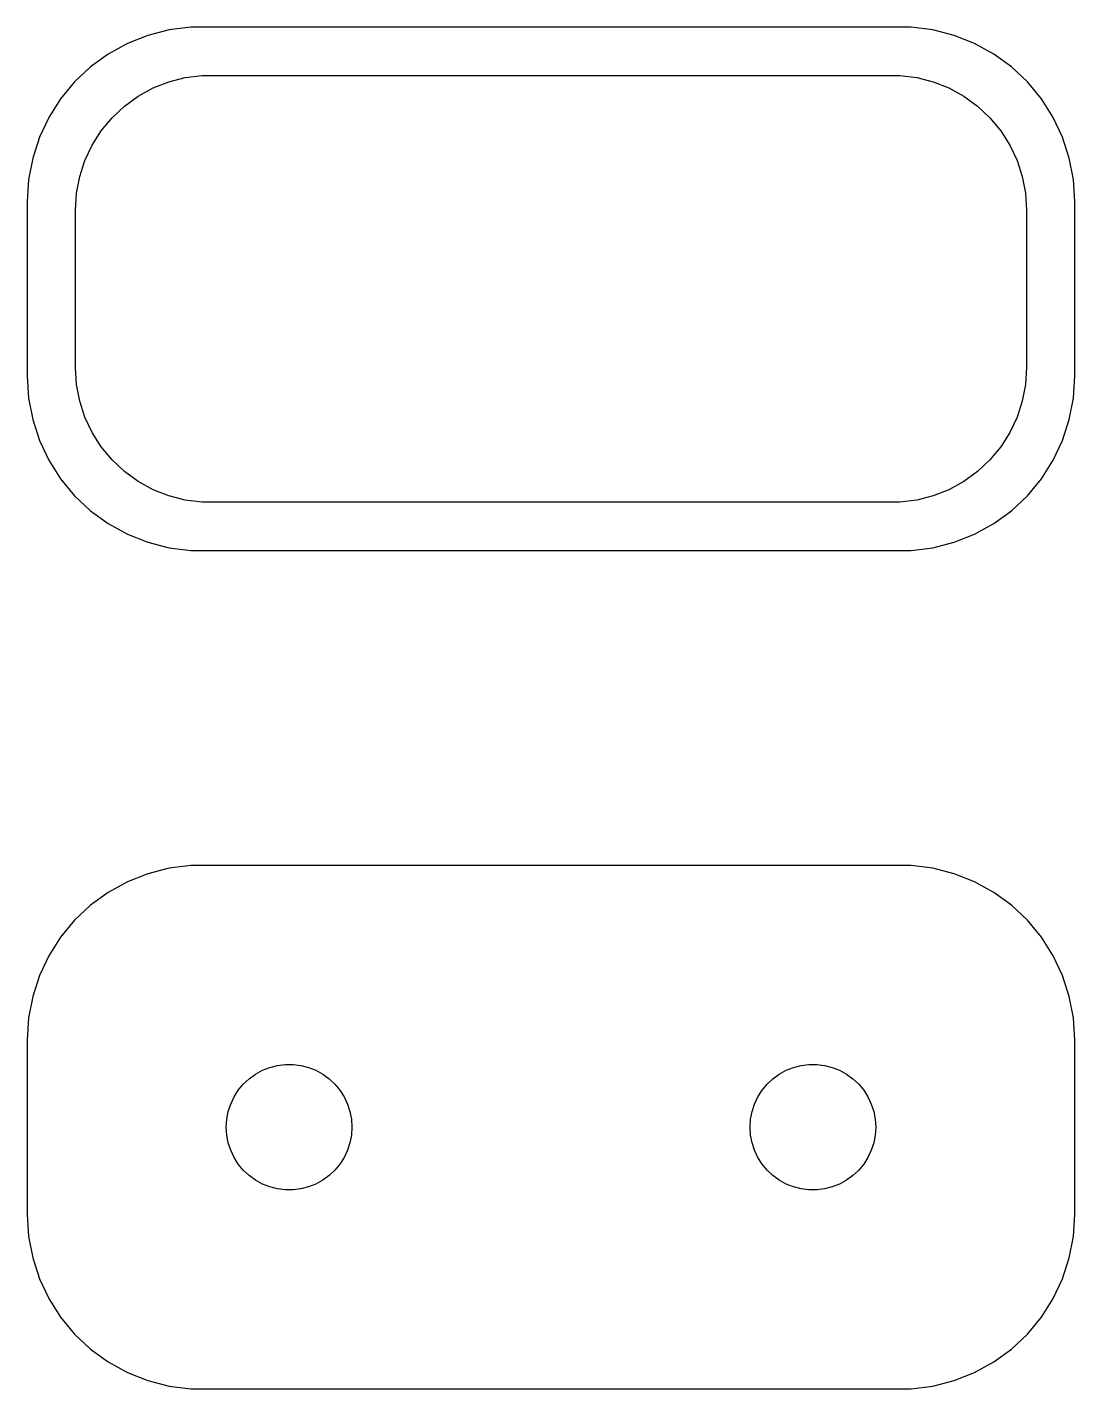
# Model space of a CAD drawing. Header units: metres. Extents: x -15 to 15, y 16.5 to 55.5.
import ezdxf

# ---------------------------------------------------------------- set-up
doc = ezdxf.new("R2010")
doc.units = ezdxf.units.M

msp = doc.modelspace()

# ---------------------------------------------------------------- linework, layer by layer
for p, q in [((-10.9369, 55.4114), (-11.5451, 55.2553)), ((-10.3139, 55.4901), (-10.9369, 55.4114)), ((10.3139, 55.4901), (-10.3139, 55.4901)), ((10.9369, 55.4114), (10.3139, 55.4901)), ((11.5451, 55.2553), (10.9369, 55.4114)), ((-12.1289, 55.0241), (-12.6791, 54.7216)), ((-11.5451, 55.2553), (-12.1289, 55.0241)), ((12.1289, 55.0241), (11.5451, 55.2553)), ((12.6791, 54.7216), (12.1289, 55.0241)), ((-12.6791, 54.7216), (-13.1871, 54.3526)), ((13.1871, 54.3526), (12.6791, 54.7216)), ((-13.1871, 54.3526), (-13.6448, 53.9227)), ((13.6448, 53.9227), (13.1871, 54.3526)), ((-13.6448, 53.9227), (-14.0451, 53.4389)), ((-11.3975, 53.7512), (-10.9457, 53.9301)), ((-10.9457, 53.9301), (-10.4751, 54.0509)), ((-10.4751, 54.0509), (-9.99297, 54.1118)), ((-9.99297, 54.1118), (9.99297, 54.1118)), ((9.99297, 54.1118), (10.4751, 54.0509)), ((10.4751, 54.0509), (10.9457, 53.9301)), ((10.9457, 53.9301), (11.3975, 53.7512)), ((14.0451, 53.4389), (13.6448, 53.9227)), ((-14.0451, 53.4389), (-14.3815, 52.9088)), ((-12.2165, 53.2315), (-11.8234, 53.5171)), ((-11.8234, 53.5171), (-11.3975, 53.7512)), ((11.3975, 53.7512), (11.8234, 53.5171)), ((11.8234, 53.5171), (12.2165, 53.2315)), ((14.3815, 52.9088), (14.0451, 53.4389)), ((-12.5707, 52.8988), (-12.2165, 53.2315)), ((12.2165, 53.2315), (12.5707, 52.8988)), ((-14.3815, 52.9088), (-14.6489, 52.3406)), ((-12.8805, 52.5244), (-12.5707, 52.8988)), ((12.5707, 52.8988), (12.8805, 52.5244)), ((14.6489, 52.3406), (14.3815, 52.9088)), ((-14.6489, 52.3406), (-14.8429, 51.7434)), ((-13.1408, 52.1141), (-12.8805, 52.5244)), ((12.8805, 52.5244), (13.1408, 52.1141)), ((14.8429, 51.7434), (14.6489, 52.3406)), ((-13.3477, 51.6744), (-13.1408, 52.1141)), ((13.1408, 52.1141), (13.3477, 51.6744)), ((-14.8429, 51.7434), (-14.9606, 51.1267)), ((-13.4979, 51.2123), (-13.3477, 51.6744)), ((13.3477, 51.6744), (13.4979, 51.2123)), ((14.9606, 51.1267), (14.8429, 51.7434)), ((-14.9606, 51.1267), (-15, 50.5)), ((-13.589, 50.735), (-13.4979, 51.2123)), ((13.4979, 51.2123), (13.589, 50.735)), ((15, 50.5), (14.9606, 51.1267)), ((-13.6195, 50.25), (-13.589, 50.735)), ((13.589, 50.735), (13.6195, 50.25)), ((-15, 50.5), (-15, 45.5)), ((15, 45.5), (15, 50.5)), ((-13.6195, 45.75), (-13.6195, 50.25)), ((13.6195, 50.25), (13.6195, 45.75)), ((-13.589, 45.265), (-13.6195, 45.75)), ((13.6195, 45.75), (13.589, 45.265)), ((-15, 45.5), (-14.9606, 44.8733)), ((-13.4979, 44.7877), (-13.589, 45.265)), ((13.589, 45.265), (13.4979, 44.7877)), ((14.9606, 44.8733), (15, 45.5)), ((-14.9606, 44.8733), (-14.8429, 44.2566)), ((14.8429, 44.2566), (14.9606, 44.8733)), ((-13.3477, 44.3256), (-13.4979, 44.7877)), ((13.4979, 44.7877), (13.3477, 44.3256)), ((-14.8429, 44.2566), (-14.6489, 43.6594)), ((-13.1408, 43.8859), (-13.3477, 44.3256)), ((13.3477, 44.3256), (13.1408, 43.8859)), ((14.6489, 43.6594), (14.8429, 44.2566)), ((-14.6489, 43.6594), (-14.3815, 43.0912)), ((-12.8805, 43.4756), (-13.1408, 43.8859)), ((13.1408, 43.8859), (12.8805, 43.4756)), ((14.3815, 43.0912), (14.6489, 43.6594)), ((-12.5707, 43.1012), (-12.8805, 43.4756)), ((12.8805, 43.4756), (12.5707, 43.1012)), ((-14.3815, 43.0912), (-14.0451, 42.5611)), ((-12.2165, 42.7685), (-12.5707, 43.1012)), ((12.5707, 43.1012), (12.2165, 42.7685)), ((14.0451, 42.5611), (14.3815, 43.0912)), ((-14.0451, 42.5611), (-13.6448, 42.0773)), ((-11.8234, 42.4829), (-12.2165, 42.7685)), ((12.2165, 42.7685), (11.8234, 42.4829)), ((13.6448, 42.0773), (14.0451, 42.5611)), ((-11.3975, 42.2488), (-11.8234, 42.4829)), ((-10.9457, 42.0699), (-11.3975, 42.2488)), ((11.3975, 42.2488), (10.9457, 42.0699)), ((11.8234, 42.4829), (11.3975, 42.2488)), ((-13.6448, 42.0773), (-13.1871, 41.6474)), ((-10.4751, 41.9491), (-10.9457, 42.0699)), ((-9.99297, 41.8882), (-10.4751, 41.9491)), ((9.99297, 41.8882), (-9.99297, 41.8882)), ((10.4751, 41.9491), (9.99297, 41.8882)), ((10.9457, 42.0699), (10.4751, 41.9491)), ((13.1871, 41.6474), (13.6448, 42.0773)), ((-13.1871, 41.6474), (-12.6791, 41.2784)), ((12.6791, 41.2784), (13.1871, 41.6474)), ((-12.6791, 41.2784), (-12.1289, 40.9759)), ((-12.1289, 40.9759), (-11.5451, 40.7447)), ((11.5451, 40.7447), (12.1289, 40.9759)), ((12.1289, 40.9759), (12.6791, 41.2784)), ((-11.5451, 40.7447), (-10.9369, 40.5886)), ((-10.9369, 40.5886), (-10.3139, 40.5099)), ((10.3139, 40.5099), (10.9369, 40.5886)), ((10.9369, 40.5886), (11.5451, 40.7447)), ((-10.3139, 40.5099), (10.3139, 40.5099)), ((-11.5451, 31.2553), (-12.1289, 31.0241)), ((-10.9369, 31.4114), (-11.5451, 31.2553)), ((-10.3139, 31.4901), (-10.9369, 31.4114)), ((10.3139, 31.4901), (-10.3139, 31.4901)), ((10.9369, 31.4114), (10.3139, 31.4901)), ((11.5451, 31.2553), (10.9369, 31.4114)), ((12.1289, 31.0241), (11.5451, 31.2553)), ((-12.1289, 31.0241), (-12.6791, 30.7216)), ((12.6791, 30.7216), (12.1289, 31.0241)), ((-12.6791, 30.7216), (-13.1871, 30.3526)), ((13.1871, 30.3526), (12.6791, 30.7216)), ((-13.1871, 30.3526), (-13.6448, 29.9227)), ((13.6448, 29.9227), (13.1871, 30.3526)), ((-13.6448, 29.9227), (-14.0451, 29.4389)), ((14.0451, 29.4389), (13.6448, 29.9227)), ((-14.0451, 29.4389), (-14.3815, 28.9088)), ((14.3815, 28.9088), (14.0451, 29.4389)), ((-14.3815, 28.9088), (-14.6489, 28.3406)), ((14.6489, 28.3406), (14.3815, 28.9088)), ((-14.6489, 28.3406), (-14.8429, 27.7434)), ((14.8429, 27.7434), (14.6489, 28.3406)), ((-14.8429, 27.7434), (-14.9606, 27.1267)), ((14.9606, 27.1267), (14.8429, 27.7434)), ((-14.9606, 27.1267), (-15, 26.5)), ((15, 26.5), (14.9606, 27.1267)), ((-15, 26.5), (-15, 21.5)), ((15, 21.5), (15, 26.5)), ((-8.05623, 25.7119), (-7.83728, 25.7681)), ((-7.83728, 25.7681), (-7.61302, 25.7964)), ((-7.61302, 25.7964), (-7.38696, 25.7964)), ((-7.38696, 25.7964), (-7.1627, 25.7681)), ((-7.1627, 25.7681), (-6.94376, 25.7119)), ((6.94376, 25.7119), (7.1627, 25.7681)), ((7.1627, 25.7681), (7.38696, 25.7964)), ((7.38696, 25.7964), (7.61302, 25.7964)), ((7.61302, 25.7964), (7.83728, 25.7681)), ((7.83728, 25.7681), (8.05623, 25.7119)), ((-8.81213, 25.2322), (-8.64735, 25.3869)), ((-8.64735, 25.3869), (-8.46448, 25.5198)), ((-8.46448, 25.5198), (-8.26639, 25.6287)), ((-8.26639, 25.6287), (-8.05623, 25.7119)), ((-6.94376, 25.7119), (-6.7336, 25.6287)), ((-6.7336, 25.6287), (-6.53551, 25.5198)), ((-6.53551, 25.5198), (-6.35263, 25.3869)), ((-6.35263, 25.3869), (-6.18785, 25.2322)), ((6.18785, 25.2322), (6.35263, 25.3869)), ((6.35263, 25.3869), (6.53551, 25.5198)), ((6.53551, 25.5198), (6.7336, 25.6287)), ((6.7336, 25.6287), (6.94376, 25.7119)), ((8.05623, 25.7119), (8.26639, 25.6287)), ((8.26639, 25.6287), (8.46448, 25.5198)), ((8.46448, 25.5198), (8.64735, 25.3869)), ((8.64735, 25.3869), (8.81213, 25.2322)), ((-9.07735, 24.8671), (-8.95622, 25.058)), ((-8.95622, 25.058), (-8.81213, 25.2322)), ((-6.18785, 25.2322), (-6.04376, 25.058)), ((-6.04376, 25.058), (-5.92264, 24.8671)), ((5.92264, 24.8671), (6.04376, 25.058)), ((6.04376, 25.058), (6.18785, 25.2322)), ((8.81213, 25.2322), (8.95622, 25.058)), ((8.95622, 25.058), (9.07735, 24.8671)), ((-9.24344, 24.4476), (-9.17358, 24.6626)), ((-9.17358, 24.6626), (-9.07735, 24.8671)), ((-5.92264, 24.8671), (-5.8264, 24.6626)), ((-5.8264, 24.6626), (-5.75655, 24.4476)), ((5.75655, 24.4476), (5.8264, 24.6626)), ((5.8264, 24.6626), (5.92264, 24.8671)), ((9.07735, 24.8671), (9.17358, 24.6626)), ((9.17358, 24.6626), (9.24344, 24.4476)), ((-9.29999, 24), (-9.2858, 24.2256)), ((-9.2858, 24.2256), (-9.24344, 24.4476)), ((-5.75655, 24.4476), (-5.71419, 24.2256)), ((-5.71419, 24.2256), (-5.7, 24)), ((5.7, 24), (5.71419, 24.2256)), ((5.71419, 24.2256), (5.75655, 24.4476)), ((9.24344, 24.4476), (9.2858, 24.2256)), ((9.2858, 24.2256), (9.29999, 24)), ((-9.2858, 23.7744), (-9.29999, 24)), ((-5.7, 24), (-5.71419, 23.7744)), ((5.71419, 23.7744), (5.7, 24)), ((9.29999, 24), (9.2858, 23.7744)), ((-9.24344, 23.5524), (-9.2858, 23.7744)), ((-9.17358, 23.3374), (-9.24344, 23.5524)), ((-5.75655, 23.5524), (-5.8264, 23.3374)), ((-5.71419, 23.7744), (-5.75655, 23.5524)), ((5.75655, 23.5524), (5.71419, 23.7744)), ((5.8264, 23.3374), (5.75655, 23.5524)), ((9.24344, 23.5524), (9.17358, 23.3374)), ((9.2858, 23.7744), (9.24344, 23.5524)), ((-9.07735, 23.1329), (-9.17358, 23.3374)), ((-8.95622, 22.942), (-9.07735, 23.1329)), ((-5.92264, 23.1329), (-6.04376, 22.942)), ((-5.8264, 23.3374), (-5.92264, 23.1329)), ((5.92264, 23.1329), (5.8264, 23.3374)), ((6.04376, 22.942), (5.92264, 23.1329)), ((9.07735, 23.1329), (8.95622, 22.942)), ((9.17358, 23.3374), (9.07735, 23.1329)), ((-8.81213, 22.7678), (-8.95622, 22.942)), ((-8.64735, 22.6131), (-8.81213, 22.7678)), ((-8.46448, 22.4802), (-8.64735, 22.6131)), ((-6.35263, 22.6131), (-6.53551, 22.4802)), ((-6.18785, 22.7678), (-6.35263, 22.6131)), ((-6.04376, 22.942), (-6.18785, 22.7678)), ((6.18785, 22.7678), (6.04376, 22.942)), ((6.35263, 22.6131), (6.18785, 22.7678)), ((6.53551, 22.4802), (6.35263, 22.6131)), ((8.64735, 22.6131), (8.46448, 22.4802)), ((8.81213, 22.7678), (8.64735, 22.6131)), ((8.95622, 22.942), (8.81213, 22.7678)), ((-8.26639, 22.3713), (-8.46448, 22.4802)), ((-8.05623, 22.2881), (-8.26639, 22.3713)), ((-7.83728, 22.2319), (-8.05623, 22.2881)), ((-7.61302, 22.2036), (-7.83728, 22.2319)), ((-7.1627, 22.2319), (-7.38696, 22.2036)), ((-6.94376, 22.2881), (-7.1627, 22.2319)), ((-6.7336, 22.3713), (-6.94376, 22.2881)), ((-6.53551, 22.4802), (-6.7336, 22.3713)), ((6.7336, 22.3713), (6.53551, 22.4802)), ((6.94376, 22.2881), (6.7336, 22.3713)), ((7.1627, 22.2319), (6.94376, 22.2881)), ((7.38696, 22.2036), (7.1627, 22.2319)), ((7.83728, 22.2319), (7.61302, 22.2036)), ((8.05623, 22.2881), (7.83728, 22.2319)), ((8.26639, 22.3713), (8.05623, 22.2881)), ((8.46448, 22.4802), (8.26639, 22.3713)), ((-7.38696, 22.2036), (-7.61302, 22.2036)), ((7.61302, 22.2036), (7.38696, 22.2036)), ((-15, 21.5), (-14.9606, 20.8733)), ((14.9606, 20.8733), (15, 21.5)), ((-14.9606, 20.8733), (-14.8429, 20.2566)), ((14.8429, 20.2566), (14.9606, 20.8733)), ((-14.8429, 20.2566), (-14.6489, 19.6594)), ((14.6489, 19.6594), (14.8429, 20.2566)), ((-14.6489, 19.6594), (-14.3815, 19.0912)), ((14.3815, 19.0912), (14.6489, 19.6594)), ((-14.3815, 19.0912), (-14.0451, 18.5611)), ((14.0451, 18.5611), (14.3815, 19.0912)), ((-14.0451, 18.5611), (-13.6448, 18.0773)), ((13.6448, 18.0773), (14.0451, 18.5611)), ((-13.6448, 18.0773), (-13.1871, 17.6474)), ((13.1871, 17.6474), (13.6448, 18.0773)), ((-13.1871, 17.6474), (-12.6791, 17.2784)), ((12.6791, 17.2784), (13.1871, 17.6474)), ((-12.6791, 17.2784), (-12.1289, 16.9759)), ((12.1289, 16.9759), (12.6791, 17.2784)), ((-12.1289, 16.9759), (-11.5451, 16.7447)), ((11.5451, 16.7447), (12.1289, 16.9759)), ((-11.5451, 16.7447), (-10.9369, 16.5886)), ((-10.9369, 16.5886), (-10.3139, 16.5099)), ((-10.3139, 16.5099), (10.3139, 16.5099)), ((10.3139, 16.5099), (10.9369, 16.5886)), ((10.9369, 16.5886), (11.5451, 16.7447))]:
    msp.add_line(p, q)

doc.saveas('drawing.dxf')
